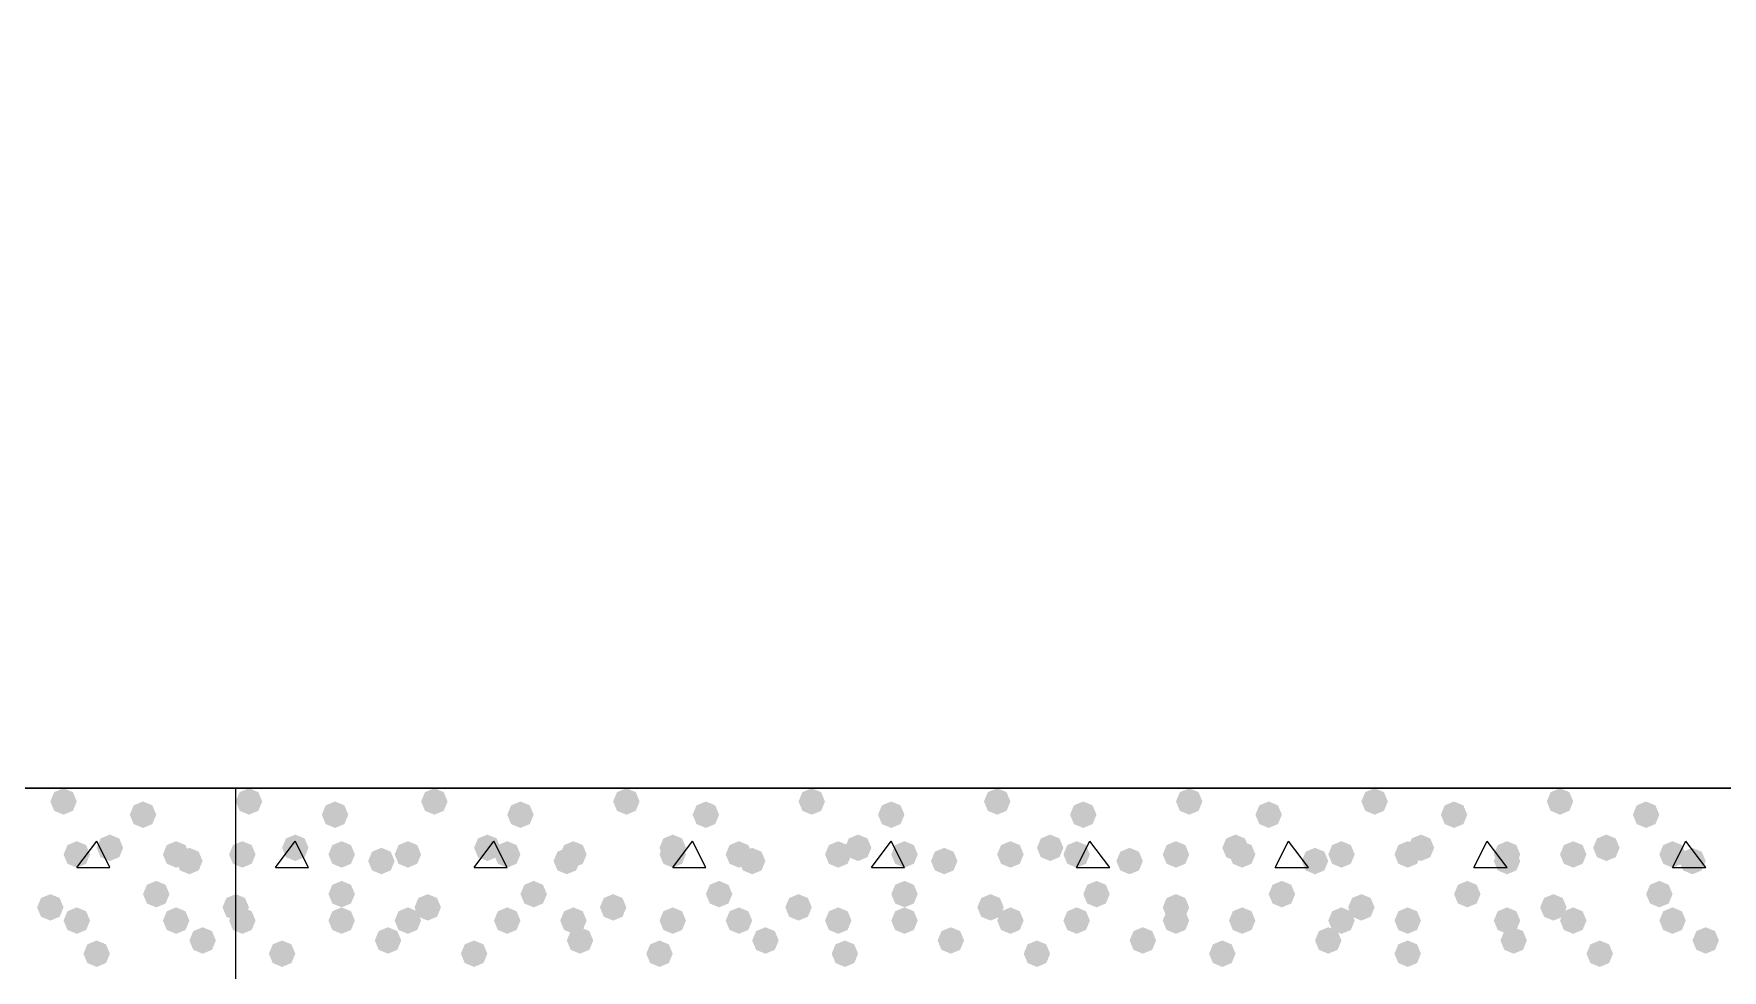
# Model space of a CAD drawing. Header units: millimetres. Extents: x 0 to 420, y 0 to 297.
# Drawn here: x 216.94 to 227.73, y 126.13 to 132.12 of the extents above; entities that cross this region are included whole.
import ezdxf

# ---------------------------------------------------------------- set-up
doc = ezdxf.new("R2010")
doc.units = ezdxf.units.MM
doc.layers.get('0').update_dxf_attribs({"linetype": 'CONTINUOUS'})

msp = doc.modelspace()

# ---------------------------------------------------------------- hatches: boundary and pattern name
at = {"true_color": 0x000007}
for points in [[(217.212333, 127.211667), (217.187462, 127.151871), (217.127667, 127.127), (217.067871, 127.151871), (217.043, 127.211667), (217.067871, 127.271462), (217.127667, 127.296333), (217.187462, 127.271463)], [(217.720333, 127.127), (217.695462, 127.067204), (217.635667, 127.042333), (217.575871, 127.067204), (217.551, 127.127), (217.575871, 127.186796), (217.635667, 127.211667), (217.695462, 127.186796)], [(217.297, 126.873), (217.272129, 126.813204), (217.212333, 126.788333), (217.152537, 126.813204), (217.127667, 126.873), (217.152537, 126.932796), (217.212333, 126.957667), (217.272129, 126.932796)], [(217.508667, 126.915333), (217.483796, 126.855538), (217.424, 126.830667), (217.364204, 126.855538), (217.339333, 126.915333), (217.364204, 126.975129), (217.424, 127), (217.483796, 126.975129)], [(217.932, 126.873), (217.907129, 126.813204), (217.847333, 126.788333), (217.787537, 126.813204), (217.762667, 126.873), (217.787537, 126.932796), (217.847333, 126.957667), (217.907129, 126.932796)], [(218.016667, 126.830667), (217.991796, 126.770871), (217.932, 126.746), (217.872204, 126.770871), (217.847333, 126.830667), (217.872204, 126.890462), (217.932, 126.915333), (217.991796, 126.890463)], [(217.805, 126.619), (217.780129, 126.559204), (217.720333, 126.534333), (217.660538, 126.559204), (217.635667, 126.619), (217.660537, 126.678796), (217.720333, 126.703667), (217.780129, 126.678796)], [(217.127667, 126.534333), (217.102796, 126.474537), (217.043, 126.449667), (216.983204, 126.474537), (216.958333, 126.534333), (216.983204, 126.594129), (217.043, 126.619), (217.102796, 126.594129)], [(217.297, 126.449667), (217.272129, 126.389871), (217.212333, 126.365), (217.152537, 126.389871), (217.127667, 126.449667), (217.152537, 126.509462), (217.212333, 126.534333), (217.272129, 126.509463)], [(217.932, 126.449667), (217.907129, 126.389871), (217.847333, 126.365), (217.787537, 126.389871), (217.762667, 126.449667), (217.787537, 126.509462), (217.847333, 126.534333), (217.907129, 126.509463)], [(217.424, 126.238), (217.399129, 126.178204), (217.339333, 126.153333), (217.279538, 126.178204), (217.254667, 126.238), (217.279537, 126.297796), (217.339333, 126.322667), (217.399129, 126.297796)], [(218.101333, 126.322667), (218.076462, 126.262871), (218.016667, 126.238), (217.956871, 126.262871), (217.932, 126.322667), (217.956871, 126.382462), (218.016667, 126.407333), (218.076462, 126.382463)]]:
    msp.add_hatch(color=0, dxfattribs=at).paths.add_polyline_path(points, flags=0)
at = {"true_color": 0x000008}
for points in [[(218.397667, 127.211667), (218.372796, 127.151871), (218.313, 127.127), (218.253204, 127.151871), (218.228333, 127.211667), (218.253204, 127.271462), (218.313, 127.296333), (218.372796, 127.271463)], [(219.583, 127.211667), (219.558129, 127.151871), (219.498333, 127.127), (219.438538, 127.151871), (219.413667, 127.211667), (219.438537, 127.271462), (219.498333, 127.296333), (219.558129, 127.271463)], [(220.810667, 127.211667), (220.785796, 127.151871), (220.726, 127.127), (220.666204, 127.151871), (220.641333, 127.211667), (220.666204, 127.271462), (220.726, 127.296333), (220.785796, 127.271463)], [(221.996, 127.211667), (221.971129, 127.151871), (221.911333, 127.127), (221.851538, 127.151871), (221.826667, 127.211667), (221.851537, 127.271462), (221.911333, 127.296333), (221.971129, 127.271463)], [(223.181333, 127.211667), (223.156462, 127.151871), (223.096667, 127.127), (223.036871, 127.151871), (223.012, 127.211667), (223.036871, 127.271462), (223.096667, 127.296333), (223.156462, 127.271463)], [(224.409, 127.211667), (224.384129, 127.151871), (224.324333, 127.127), (224.264538, 127.151871), (224.239667, 127.211667), (224.264537, 127.271462), (224.324333, 127.296333), (224.384129, 127.271463)], [(225.594333, 127.211667), (225.569462, 127.151871), (225.509667, 127.127), (225.449871, 127.151871), (225.425, 127.211667), (225.449871, 127.271462), (225.509667, 127.296333), (225.569462, 127.271463)], [(226.779667, 127.211667), (226.754796, 127.151871), (226.695, 127.127), (226.635204, 127.151871), (226.610333, 127.211667), (226.635204, 127.271462), (226.695, 127.296333), (226.754796, 127.271463)], [(218.948, 127.127), (218.923129, 127.067204), (218.863333, 127.042333), (218.803538, 127.067204), (218.778667, 127.127), (218.803537, 127.186796), (218.863333, 127.211667), (218.923129, 127.186796)], [(220.133333, 127.127), (220.108462, 127.067204), (220.048667, 127.042333), (219.988871, 127.067204), (219.964, 127.127), (219.988871, 127.186796), (220.048667, 127.211667), (220.108462, 127.186796)], [(221.318667, 127.127), (221.293796, 127.067204), (221.234, 127.042333), (221.174204, 127.067204), (221.149333, 127.127), (221.174204, 127.186796), (221.234, 127.211667), (221.293796, 127.186796)], [(222.504, 127.127), (222.479129, 127.067204), (222.419333, 127.042333), (222.359537, 127.067204), (222.334667, 127.127), (222.359537, 127.186796), (222.419333, 127.211667), (222.479129, 127.186796)], [(223.731667, 127.127), (223.706796, 127.067204), (223.647, 127.042333), (223.587204, 127.067204), (223.562333, 127.127), (223.587204, 127.186796), (223.647, 127.211667), (223.706796, 127.186796)], [(224.917, 127.127), (224.892129, 127.067204), (224.832333, 127.042333), (224.772538, 127.067204), (224.747667, 127.127), (224.772537, 127.186796), (224.832333, 127.211667), (224.892129, 127.186796)], [(226.102333, 127.127), (226.077462, 127.067204), (226.017667, 127.042333), (225.957871, 127.067204), (225.933, 127.127), (225.957871, 127.186796), (226.017667, 127.211667), (226.077462, 127.186796)], [(227.33, 127.127), (227.305129, 127.067204), (227.245333, 127.042333), (227.185538, 127.067204), (227.160667, 127.127), (227.185537, 127.186796), (227.245333, 127.211667), (227.305129, 127.186796)], [(218.355333, 126.873), (218.330462, 126.813204), (218.270667, 126.788333), (218.210871, 126.813204), (218.186, 126.873), (218.210871, 126.932796), (218.270667, 126.957667), (218.330462, 126.932796)], [(218.694, 126.915333), (218.669129, 126.855538), (218.609333, 126.830667), (218.549537, 126.855538), (218.524667, 126.915333), (218.549537, 126.975129), (218.609333, 127), (218.669129, 126.975129)], [(218.990333, 126.873), (218.965462, 126.813204), (218.905667, 126.788333), (218.845871, 126.813204), (218.821, 126.873), (218.845871, 126.932796), (218.905667, 126.957667), (218.965462, 126.932796)], [(219.413667, 126.873), (219.388796, 126.813204), (219.329, 126.788333), (219.269204, 126.813204), (219.244333, 126.873), (219.269204, 126.932796), (219.329, 126.957667), (219.388796, 126.932796)], [(219.921667, 126.915333), (219.896796, 126.855538), (219.837, 126.830667), (219.777204, 126.855538), (219.752333, 126.915333), (219.777204, 126.975129), (219.837, 127), (219.896796, 126.975129)], [(220.048667, 126.873), (220.023796, 126.813204), (219.964, 126.788333), (219.904204, 126.813204), (219.879333, 126.873), (219.904204, 126.932796), (219.964, 126.957667), (220.023796, 126.932796)], [(220.472, 126.873), (220.447129, 126.813204), (220.387333, 126.788333), (220.327538, 126.813204), (220.302667, 126.873), (220.327537, 126.932796), (220.387333, 126.957667), (220.447129, 126.932796)], [(221.107, 126.915333), (221.082129, 126.855538), (221.022333, 126.830667), (220.962538, 126.855538), (220.937667, 126.915333), (220.962537, 126.975129), (221.022333, 127), (221.082129, 126.975129)], [(221.107, 126.873), (221.082129, 126.813204), (221.022333, 126.788333), (220.962538, 126.813204), (220.937667, 126.873), (220.962537, 126.932796), (221.022333, 126.957667), (221.082129, 126.932796)], [(221.530333, 126.873), (221.505462, 126.813204), (221.445667, 126.788333), (221.385871, 126.813204), (221.361, 126.873), (221.385871, 126.932796), (221.445667, 126.957667), (221.505462, 126.932796)], [(222.165333, 126.873), (222.140462, 126.813204), (222.080667, 126.788333), (222.020871, 126.813204), (221.996, 126.873), (222.020871, 126.932796), (222.080667, 126.957667), (222.140462, 126.932796)], [(222.292333, 126.915333), (222.267462, 126.855538), (222.207667, 126.830667), (222.147871, 126.855538), (222.123, 126.915333), (222.147871, 126.975129), (222.207667, 127), (222.267462, 126.975129)], [(222.588667, 126.873), (222.563796, 126.813204), (222.504, 126.788333), (222.444204, 126.813204), (222.419333, 126.873), (222.444204, 126.932796), (222.504, 126.957667), (222.563796, 126.932796)], [(223.266, 126.873), (223.241129, 126.813204), (223.181333, 126.788333), (223.121538, 126.813204), (223.096667, 126.873), (223.121537, 126.932796), (223.181333, 126.957667), (223.241129, 126.932796)], [(223.52, 126.915333), (223.495129, 126.855538), (223.435333, 126.830667), (223.375538, 126.855538), (223.350667, 126.915333), (223.375537, 126.975129), (223.435333, 127), (223.495129, 126.975129)], [(223.689333, 126.873), (223.664463, 126.813204), (223.604667, 126.788333), (223.544871, 126.813204), (223.52, 126.873), (223.544871, 126.932796), (223.604667, 126.957667), (223.664462, 126.932796)], [(224.324333, 126.873), (224.299463, 126.813204), (224.239667, 126.788333), (224.179871, 126.813204), (224.155, 126.873), (224.179871, 126.932796), (224.239667, 126.957667), (224.299462, 126.932796)], [(224.705333, 126.915333), (224.680462, 126.855538), (224.620667, 126.830667), (224.560871, 126.855538), (224.536, 126.915333), (224.560871, 126.975129), (224.620667, 127), (224.680462, 126.975129)], [(224.747667, 126.873), (224.722796, 126.813204), (224.663, 126.788333), (224.603204, 126.813204), (224.578333, 126.873), (224.603204, 126.932796), (224.663, 126.957667), (224.722796, 126.932796)], [(225.382667, 126.873), (225.357796, 126.813204), (225.298, 126.788333), (225.238204, 126.813204), (225.213333, 126.873), (225.238204, 126.932796), (225.298, 126.957667), (225.357796, 126.932796)], [(225.806, 126.873), (225.781129, 126.813204), (225.721333, 126.788333), (225.661538, 126.813204), (225.636667, 126.873), (225.661537, 126.932796), (225.721333, 126.957667), (225.781129, 126.932796)], [(225.890667, 126.915333), (225.865796, 126.855538), (225.806, 126.830667), (225.746204, 126.855538), (225.721333, 126.915333), (225.746204, 126.975129), (225.806, 127), (225.865796, 126.975129)], [(226.441, 126.873), (226.416129, 126.813204), (226.356333, 126.788333), (226.296538, 126.813204), (226.271667, 126.873), (226.296537, 126.932796), (226.356333, 126.957667), (226.416129, 126.932796)], [(226.864333, 126.873), (226.839463, 126.813204), (226.779667, 126.788333), (226.719871, 126.813204), (226.695, 126.873), (226.719871, 126.932796), (226.779667, 126.957667), (226.839462, 126.932796)], [(227.076, 126.915333), (227.051129, 126.855538), (226.991333, 126.830667), (226.931538, 126.855538), (226.906667, 126.915333), (226.931537, 126.975129), (226.991333, 127), (227.051129, 126.975129)], [(227.499333, 126.873), (227.474463, 126.813204), (227.414667, 126.788333), (227.354871, 126.813204), (227.33, 126.873), (227.354871, 126.932796), (227.414667, 126.957667), (227.474462, 126.932796)], [(219.244333, 126.830667), (219.219462, 126.770871), (219.159667, 126.746), (219.099871, 126.770871), (219.075, 126.830667), (219.099871, 126.890462), (219.159667, 126.915333), (219.219462, 126.890463)], [(220.429667, 126.830667), (220.404796, 126.770871), (220.345, 126.746), (220.285204, 126.770871), (220.260333, 126.830667), (220.285204, 126.890462), (220.345, 126.915333), (220.404796, 126.890463)], [(221.615, 126.830667), (221.590129, 126.770871), (221.530333, 126.746), (221.470538, 126.770871), (221.445667, 126.830667), (221.470537, 126.890462), (221.530333, 126.915333), (221.590129, 126.890463)], [(222.842667, 126.830667), (222.817796, 126.770871), (222.758, 126.746), (222.698204, 126.770871), (222.673333, 126.830667), (222.698204, 126.890462), (222.758, 126.915333), (222.817796, 126.890463)], [(224.028, 126.830667), (224.003129, 126.770871), (223.943333, 126.746), (223.883537, 126.770871), (223.858667, 126.830667), (223.883537, 126.890462), (223.943333, 126.915333), (224.003129, 126.890463)], [(225.213333, 126.830667), (225.188462, 126.770871), (225.128667, 126.746), (225.068871, 126.770871), (225.044, 126.830667), (225.068871, 126.890462), (225.128667, 126.915333), (225.188462, 126.890463)], [(226.441, 126.830667), (226.416129, 126.770871), (226.356333, 126.746), (226.296538, 126.770871), (226.271667, 126.830667), (226.296537, 126.890462), (226.356333, 126.915333), (226.416129, 126.890463)], [(227.626333, 126.830667), (227.601462, 126.770871), (227.541667, 126.746), (227.481871, 126.770871), (227.457, 126.830667), (227.481871, 126.890462), (227.541667, 126.915333), (227.601462, 126.890463)], [(218.990333, 126.619), (218.965462, 126.559204), (218.905667, 126.534333), (218.845871, 126.559204), (218.821, 126.619), (218.845871, 126.678796), (218.905667, 126.703667), (218.965462, 126.678796)], [(220.218, 126.619), (220.193129, 126.559204), (220.133333, 126.534333), (220.073537, 126.559204), (220.048667, 126.619), (220.073537, 126.678796), (220.133333, 126.703667), (220.193129, 126.678796)], [(221.403333, 126.619), (221.378463, 126.559204), (221.318667, 126.534333), (221.258871, 126.559204), (221.234, 126.619), (221.258871, 126.678796), (221.318667, 126.703667), (221.378462, 126.678796)], [(222.588667, 126.619), (222.563796, 126.559204), (222.504, 126.534333), (222.444204, 126.559204), (222.419333, 126.619), (222.444204, 126.678796), (222.504, 126.703667), (222.563796, 126.678796)], [(223.816333, 126.619), (223.791462, 126.559204), (223.731667, 126.534333), (223.671871, 126.559204), (223.647, 126.619), (223.671871, 126.678796), (223.731667, 126.703667), (223.791462, 126.678796)], [(225.001667, 126.619), (224.976796, 126.559204), (224.917, 126.534333), (224.857204, 126.559204), (224.832333, 126.619), (224.857204, 126.678796), (224.917, 126.703667), (224.976796, 126.678796)], [(226.187, 126.619), (226.162129, 126.559204), (226.102333, 126.534333), (226.042537, 126.559204), (226.017667, 126.619), (226.042537, 126.678796), (226.102333, 126.703667), (226.162129, 126.678796)], [(227.414667, 126.619), (227.389796, 126.559204), (227.33, 126.534333), (227.270204, 126.559204), (227.245333, 126.619), (227.270204, 126.678796), (227.33, 126.703667), (227.389796, 126.678796)], [(218.313, 126.534333), (218.288129, 126.474537), (218.228333, 126.449667), (218.168538, 126.474537), (218.143667, 126.534333), (218.168537, 126.594129), (218.228333, 126.619), (218.288129, 126.594129)], [(218.355333, 126.449667), (218.330462, 126.389871), (218.270667, 126.365), (218.210871, 126.389871), (218.186, 126.449667), (218.210871, 126.509462), (218.270667, 126.534333), (218.330462, 126.509463)], [(218.990333, 126.449667), (218.965462, 126.389871), (218.905667, 126.365), (218.845871, 126.389871), (218.821, 126.449667), (218.845871, 126.509462), (218.905667, 126.534333), (218.965462, 126.509463)], [(219.413667, 126.449667), (219.388796, 126.389871), (219.329, 126.365), (219.269204, 126.389871), (219.244333, 126.449667), (219.269204, 126.509462), (219.329, 126.534333), (219.388796, 126.509463)], [(219.540667, 126.534333), (219.515796, 126.474537), (219.456, 126.449667), (219.396204, 126.474537), (219.371333, 126.534333), (219.396204, 126.594129), (219.456, 126.619), (219.515796, 126.594129)], [(220.048667, 126.449667), (220.023796, 126.389871), (219.964, 126.365), (219.904204, 126.389871), (219.879333, 126.449667), (219.904204, 126.509462), (219.964, 126.534333), (220.023796, 126.509463)], [(220.472, 126.449667), (220.447129, 126.389871), (220.387333, 126.365), (220.327538, 126.389871), (220.302667, 126.449667), (220.327537, 126.509462), (220.387333, 126.534333), (220.447129, 126.509463)], [(220.726, 126.534333), (220.701129, 126.474537), (220.641333, 126.449667), (220.581538, 126.474537), (220.556667, 126.534333), (220.581537, 126.594129), (220.641333, 126.619), (220.701129, 126.594129)], [(221.107, 126.449667), (221.082129, 126.389871), (221.022333, 126.365), (220.962538, 126.389871), (220.937667, 126.449667), (220.962537, 126.509462), (221.022333, 126.534333), (221.082129, 126.509463)], [(221.530333, 126.449667), (221.505462, 126.389871), (221.445667, 126.365), (221.385871, 126.389871), (221.361, 126.449667), (221.385871, 126.509462), (221.445667, 126.534333), (221.505462, 126.509463)], [(221.911333, 126.534333), (221.886462, 126.474537), (221.826667, 126.449667), (221.766871, 126.474537), (221.742, 126.534333), (221.766871, 126.594129), (221.826667, 126.619), (221.886462, 126.594129)], [(222.165333, 126.449667), (222.140462, 126.389871), (222.080667, 126.365), (222.020871, 126.389871), (221.996, 126.449667), (222.020871, 126.509462), (222.080667, 126.534333), (222.140462, 126.509463)], [(222.588667, 126.449667), (222.563796, 126.389871), (222.504, 126.365), (222.444204, 126.389871), (222.419333, 126.449667), (222.444204, 126.509462), (222.504, 126.534333), (222.563796, 126.509463)], [(223.139, 126.534333), (223.114129, 126.474537), (223.054333, 126.449667), (222.994538, 126.474537), (222.969667, 126.534333), (222.994537, 126.594129), (223.054333, 126.619), (223.114129, 126.594129)], [(223.266, 126.449667), (223.241129, 126.389871), (223.181333, 126.365), (223.121538, 126.389871), (223.096667, 126.449667), (223.121537, 126.509462), (223.181333, 126.534333), (223.241129, 126.509463)], [(223.689333, 126.449667), (223.664463, 126.389871), (223.604667, 126.365), (223.544871, 126.389871), (223.52, 126.449667), (223.544871, 126.509462), (223.604667, 126.534333), (223.664462, 126.509463)], [(224.324333, 126.534333), (224.299463, 126.474537), (224.239667, 126.449667), (224.179871, 126.474537), (224.155, 126.534333), (224.179871, 126.594129), (224.239667, 126.619), (224.299462, 126.594129)], [(224.324333, 126.449667), (224.299463, 126.389871), (224.239667, 126.365), (224.179871, 126.389871), (224.155, 126.449667), (224.179871, 126.509462), (224.239667, 126.534333), (224.299462, 126.509463)], [(224.747667, 126.449667), (224.722796, 126.389871), (224.663, 126.365), (224.603204, 126.389871), (224.578333, 126.449667), (224.603204, 126.509462), (224.663, 126.534333), (224.722796, 126.509463)], [(225.382667, 126.449667), (225.357796, 126.389871), (225.298, 126.365), (225.238204, 126.389871), (225.213333, 126.449667), (225.238204, 126.509462), (225.298, 126.534333), (225.357796, 126.509463)], [(225.509667, 126.534333), (225.484796, 126.474537), (225.425, 126.449667), (225.365204, 126.474537), (225.340333, 126.534333), (225.365204, 126.594129), (225.425, 126.619), (225.484796, 126.594129)], [(225.806, 126.449667), (225.781129, 126.389871), (225.721333, 126.365), (225.661538, 126.389871), (225.636667, 126.449667), (225.661537, 126.509462), (225.721333, 126.534333), (225.781129, 126.509463)], [(226.441, 126.449667), (226.416129, 126.389871), (226.356333, 126.365), (226.296538, 126.389871), (226.271667, 126.449667), (226.296537, 126.509462), (226.356333, 126.534333), (226.416129, 126.509463)], [(226.737333, 126.534333), (226.712462, 126.474537), (226.652667, 126.449667), (226.592871, 126.474537), (226.568, 126.534333), (226.592871, 126.594129), (226.652667, 126.619), (226.712462, 126.594129)], [(226.864333, 126.449667), (226.839463, 126.389871), (226.779667, 126.365), (226.719871, 126.389871), (226.695, 126.449667), (226.719871, 126.509462), (226.779667, 126.534333), (226.839462, 126.509463)], [(227.499333, 126.449667), (227.474463, 126.389871), (227.414667, 126.365), (227.354871, 126.389871), (227.33, 126.449667), (227.354871, 126.509462), (227.414667, 126.534333), (227.474462, 126.509463)], [(218.609333, 126.238), (218.584463, 126.178204), (218.524667, 126.153333), (218.464871, 126.178204), (218.44, 126.238), (218.464871, 126.297796), (218.524667, 126.322667), (218.584462, 126.297796)], [(219.286667, 126.322667), (219.261796, 126.262871), (219.202, 126.238), (219.142204, 126.262871), (219.117333, 126.322667), (219.142204, 126.382462), (219.202, 126.407333), (219.261796, 126.382463)], [(219.837, 126.238), (219.812129, 126.178204), (219.752333, 126.153333), (219.692537, 126.178204), (219.667667, 126.238), (219.692537, 126.297796), (219.752333, 126.322667), (219.812129, 126.297796)], [(220.514333, 126.322667), (220.489463, 126.262871), (220.429667, 126.238), (220.369871, 126.262871), (220.345, 126.322667), (220.369871, 126.382462), (220.429667, 126.407333), (220.489462, 126.382463)], [(221.022333, 126.238), (220.997462, 126.178204), (220.937667, 126.153333), (220.877871, 126.178204), (220.853, 126.238), (220.877871, 126.297796), (220.937667, 126.322667), (220.997462, 126.297796)], [(221.699667, 126.322667), (221.674796, 126.262871), (221.615, 126.238), (221.555204, 126.262871), (221.530333, 126.322667), (221.555204, 126.382462), (221.615, 126.407333), (221.674796, 126.382463)], [(222.207667, 126.238), (222.182796, 126.178204), (222.123, 126.153333), (222.063204, 126.178204), (222.038333, 126.238), (222.063204, 126.297796), (222.123, 126.322667), (222.182796, 126.297796)], [(222.885, 126.322667), (222.860129, 126.262871), (222.800333, 126.238), (222.740538, 126.262871), (222.715667, 126.322667), (222.740537, 126.382462), (222.800333, 126.407333), (222.860129, 126.382463)], [(223.435333, 126.238), (223.410462, 126.178204), (223.350667, 126.153333), (223.290871, 126.178204), (223.266, 126.238), (223.290871, 126.297796), (223.350667, 126.322667), (223.410462, 126.297796)], [(224.112667, 126.322667), (224.087796, 126.262871), (224.028, 126.238), (223.968204, 126.262871), (223.943333, 126.322667), (223.968204, 126.382462), (224.028, 126.407333), (224.087796, 126.382463)], [(224.620667, 126.238), (224.595796, 126.178204), (224.536, 126.153333), (224.476204, 126.178204), (224.451333, 126.238), (224.476204, 126.297796), (224.536, 126.322667), (224.595796, 126.297796)], [(225.298, 126.322667), (225.273129, 126.262871), (225.213333, 126.238), (225.153538, 126.262871), (225.128667, 126.322667), (225.153537, 126.382462), (225.213333, 126.407333), (225.273129, 126.382463)], [(225.806, 126.238), (225.781129, 126.178204), (225.721333, 126.153333), (225.661538, 126.178204), (225.636667, 126.238), (225.661537, 126.297796), (225.721333, 126.322667), (225.781129, 126.297796)], [(226.483333, 126.322667), (226.458463, 126.262871), (226.398667, 126.238), (226.338871, 126.262871), (226.314, 126.322667), (226.338871, 126.382462), (226.398667, 126.407333), (226.458462, 126.382463)], [(227.033667, 126.238), (227.008796, 126.178204), (226.949, 126.153333), (226.889204, 126.178204), (226.864333, 126.238), (226.889204, 126.297796), (226.949, 126.322667), (227.008796, 126.297796)], [(227.711, 126.322667), (227.686129, 126.262871), (227.626333, 126.238), (227.566538, 126.262871), (227.541667, 126.322667), (227.566537, 126.382462), (227.626333, 126.407333), (227.686129, 126.382463)]]:
    msp.add_hatch(color=0, dxfattribs=at).paths.add_polyline_path(points, flags=0)

# ---------------------------------------------------------------- linework, layer by layer
at = {"color": 0, "true_color": 0x0000fd}
msp.add_lwpolyline([(216.111667, 127.296333), (378.544667, 127.296333), (378.544667, 146.346333), (34.586333, 146.346333), (34.586333, 127.296333), (197.019333, 127.296333), (197.019333, 106.087333), (216.111667, 106.087333)], close=True, dxfattribs=at)
at = {"color": 0, "true_color": 0x000007}
msp.add_lwpolyline([(216.111667, 127.296333), (216.111667, 125.179667), (218.228333, 125.179667), (218.228333, 127.296333)], close=True, dxfattribs=at)
for points in [[(237.278333, 127.296333), (218.228333, 127.296333)], [(217.212333, 126.788333), (217.339333, 126.957667)], [(217.424, 126.788333), (217.339333, 126.957667)], [(217.212333, 126.788333), (217.424, 126.788333)]]:
    msp.add_lwpolyline(points, dxfattribs=at)
at = {"color": 0, "true_color": 0x000008}
for points in [[(218.482333, 126.788333), (218.609333, 126.957667)], [(218.694, 126.788333), (218.609333, 126.957667)], [(219.752333, 126.788333), (219.879333, 126.957667)], [(219.964, 126.788333), (219.879333, 126.957667)], [(221.022333, 126.788333), (221.149333, 126.957667)], [(221.234, 126.788333), (221.149333, 126.957667)], [(222.292333, 126.788333), (222.419333, 126.957667)], [(222.504, 126.788333), (222.419333, 126.957667)], [(223.604667, 126.788333), (223.689333, 126.957667)], [(223.816333, 126.788333), (223.689333, 126.957667)], [(224.874667, 126.788333), (224.959333, 126.957667)], [(225.086333, 126.788333), (224.959333, 126.957667)], [(226.144667, 126.788333), (226.229333, 126.957667)], [(226.356333, 126.788333), (226.229333, 126.957667)], [(227.414667, 126.788333), (227.499333, 126.957667)], [(227.626333, 126.788333), (227.499333, 126.957667)], [(218.482333, 126.788333), (218.694, 126.788333)], [(219.752333, 126.788333), (219.964, 126.788333)], [(221.022333, 126.788333), (221.234, 126.788333)], [(222.292333, 126.788333), (222.504, 126.788333)], [(223.604667, 126.788333), (223.816333, 126.788333)], [(224.874667, 126.788333), (225.086333, 126.788333)], [(226.144667, 126.788333), (226.356333, 126.788333)], [(227.414667, 126.788333), (227.626333, 126.788333)]]:
    msp.add_lwpolyline(points, dxfattribs=at)

doc.saveas('drawing.dxf')
